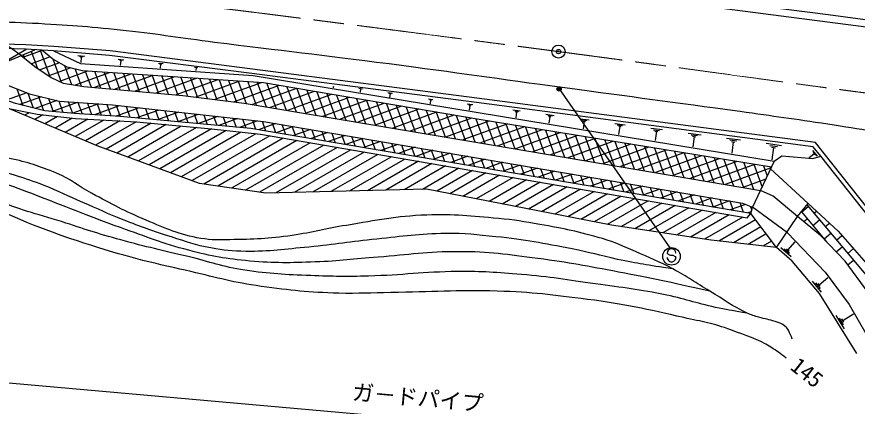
# Model space of a CAD drawing. Units: millimetres, scale not verified. Extents: x 40000 to 680000, y 20000 to 380000.
# Drawn here: x 404512 to 500338, y 259403 to 303802 of the extents above; entities that cross this region are included whole.
import ezdxf
from ezdxf.enums import TextEntityAlignment as Align

# ---------------------------------------------------------------- set-up
doc = ezdxf.new("R2010")
doc.units = ezdxf.units.MM
doc.header["$LTSCALE"] = 1000
doc.header["$PDMODE"] = 32
doc.header["$PDSIZE"] = 500
doc.linetypes.add('CHAIN', pattern=[18.5, 12, -1.5, 3.5, -1.5])
for name, color, linetype, lineweight in [('M-BGD', 7, 'Continuous', 25), ('M-BMK', 2, 'CHAIN', 13), ('M-BMK-SRVR', 3, 'Continuous', 25), ('M-STR-STRC', 7, 'Continuous', 25)]:
    doc.layers.add(name, color=color, linetype=linetype, lineweight=lineweight)
doc.styles.add('ＭＳ ゴシック', font='')
doc.styles.get('ＭＳ ゴシック').set_extended_font_data('MS Gothic')

msp = doc.modelspace()

# ---------------------------------------------------------------- linework, layer by layer
at = {"layer": 'M-BGD'}
for p, q in [((405001, 299396), (380422, 316520)), ((397672, 296303), (406557, 300052)), ((405648, 300106), (402833, 298481)), ((407415, 299970), (405260, 299186)), ((407175, 300016), (408277, 296989)), ((405236, 299495), (405386, 299084)), ((406159, 299884), (406872, 297926)), ((408318, 299235), (406168, 298452)), ((408610, 298997), (409581, 296331)), ((411482, 299397), (412267, 299333)), ((411672, 299302), (412064, 299270)), ((411763, 299216), (411959, 299200)), ((411861, 299208), (411810, 298580)), ((409391, 298561), (407145, 297743)), ((409945, 298253), (410736, 296080)), ((416060, 298977), (416728, 298892)), ((416218, 298889), (416553, 298846)), ((416293, 298811), (416461, 298790)), ((416377, 298801), (416309, 298266)), ((420652, 298529), (421198, 298460)), ((420781, 298457), (421054, 298422)), ((420843, 298394), (420979, 298376)), ((420911, 298385), (420855, 297948)), ((424766, 298067), (425144, 298019)), ((424955, 298043), (424907, 297666)), ((410684, 297967), (408178, 297055)), ((412580, 297593), (409379, 296428)), ((411159, 297843), (411864, 295905)), ((415055, 297430), (411164, 296014)), ((412307, 297611), (412972, 295784)), ((417530, 297267), (413359, 295748)), ((413398, 297539), (414073, 295683)), ((414488, 297467), (415175, 295581)), ((415578, 297395), (416276, 295479)), ((420006, 297103), (415691, 295533)), ((416669, 297323), (417377, 295377)), ((417759, 297251), (418478, 295276)), ((418849, 297180), (419579, 295174)), ((419940, 297108), (420681, 295072)), ((422481, 296940), (418023, 295318)), ((424956, 296777), (420355, 295102)), ((421030, 297036), (421782, 294970)), ((422120, 296964), (422883, 294869)), ((427432, 296614), (422687, 294887)), ((423211, 296892), (423990, 294750)), ((424301, 296820), (425105, 294613)), ((429907, 296450), (424920, 294635)), ((425391, 296748), (426219, 294476)), ((426482, 296676), (427333, 294339)), ((432382, 296287), (427106, 294367)), ((427572, 296604), (428447, 294202)), ((428662, 296533), (429561, 294065)), ((429753, 296461), (430679, 293917)), ((430843, 296389), (431812, 293726)), ((431934, 296317), (432946, 293536)), ((433040, 296201), (434079, 293345)), ((404530, 295587), (405216, 293699)), ((434423, 295966), (429292, 294098)), ((436416, 295627), (431389, 293797)), ((438409, 295288), (433389, 293461)), ((434174, 296008), (435213, 293154)), ((435309, 295815), (436347, 292963)), ((436443, 295622), (437480, 292773)), ((437577, 295429), (438614, 292582)), ((438712, 295237), (439747, 292391)), ((440531, 295846), (440656, 295830)), ((440593, 295838), (440577, 295713)), ((443506, 295660), (443932, 295605)), ((443719, 295633), (443664, 295207)), ((446820, 295179), (447362, 295109)), ((405646, 295142), (403304, 294290)), ((407321, 294688), (404850, 293788)), ((405774, 295091), (406383, 293417)), ((409070, 294260), (406605, 293363)), ((406952, 294777), (407551, 293134)), ((408120, 294492), (408661, 293007)), ((409288, 294207), (409762, 292905)), ((440402, 294949), (435388, 293125)), ((442395, 294611), (437388, 292788)), ((444388, 294272), (439387, 292452)), ((439846, 295044), (440881, 292200)), ((440980, 294851), (442015, 292010)), ((442115, 294658), (443148, 291819)), ((443249, 294465), (444282, 291628)), ((444384, 294272), (445415, 291437)), ((446948, 295107), (447219, 295072)), ((447009, 295044), (447145, 295026)), ((447077, 295035), (447021, 294601)), ((451449, 294439), (451959, 294373)), ((451570, 294372), (451825, 294339)), ((451627, 294313), (451754, 294296)), ((451691, 294304), (451638, 293897)), ((411392, 294041), (408573, 293015)), ((410386, 294115), (410863, 292804)), ((413826, 293863), (410906, 292800)), ((411480, 294035), (411956, 292726)), ((412573, 293954), (413046, 292655)), ((416195, 293661), (413372, 292633)), ((413666, 293874), (414136, 292583)), ((414760, 293794), (415226, 292512)), ((418445, 293415), (415851, 292471)), ((415859, 293698), (416316, 292441)), ((416967, 293577), (417417, 292340)), ((418075, 293456), (418518, 292239)), ((419183, 293335), (419619, 292139)), ((446381, 293933), (441387, 292115)), ((448374, 293594), (443386, 291779)), ((450367, 293255), (445385, 291442)), ((445518, 294080), (446549, 291247)), ((446652, 293887), (447683, 291056)), ((447787, 293694), (448816, 290865)), ((448921, 293501), (449950, 290674)), ((450055, 293308), (451084, 290483)), ((455846, 293872), (456510, 293787)), ((456004, 293784), (456336, 293742)), ((456078, 293707), (456244, 293686)), ((456161, 293697), (456093, 293166)), ((405913, 292871), (405403, 292576)), ((407468, 292614), (406560, 292089)), ((409141, 292425), (407716, 291602)), ((420694, 293170), (418213, 292267)), ((420292, 293214), (420720, 292038)), ((422944, 292925), (420550, 292053)), ((421400, 293093), (421820, 291937)), ((422508, 292972), (422921, 291837)), ((425193, 292679), (422887, 291840)), ((423616, 292851), (424022, 291736)), ((424724, 292730), (425123, 291635)), ((427443, 292434), (425224, 291626)), ((425832, 292609), (426224, 291535)), ((426941, 292489), (427324, 291434)), ((428049, 292368), (428425, 291334)), ((452360, 292917), (447385, 291106)), ((454353, 292578), (449384, 290769)), ((451190, 293116), (452217, 290293)), ((452324, 292923), (453351, 290102)), ((453458, 292730), (454484, 289911)), ((454593, 292537), (455618, 289720)), ((455727, 292344), (456752, 289530)), ((461088, 293184), (461922, 293074)), ((461285, 293073), (461702, 293018)), ((461379, 292976), (461587, 292948)), ((461483, 292962), (461395, 292295)), ((464836, 292690), (465790, 292564)), ((465062, 292563), (465539, 292500)), ((465169, 292452), (465407, 292420)), ((465288, 292436), (465187, 291672)), ((410813, 292236), (408872, 291115)), ((412608, 292117), (410029, 290628)), ((414442, 292021), (411185, 290141)), ((416275, 291925), (412341, 289654)), ((418109, 291829), (413498, 289167)), ((419831, 291668), (414710, 288712)), ((421549, 291506), (415933, 288263)), ((423266, 291343), (417156, 287815)), ((429692, 292188), (427561, 291413)), ((429157, 292247), (429526, 291233)), ((431942, 291943), (429898, 291199)), ((430265, 292126), (430627, 291132)), ((431373, 292005), (431744, 290988)), ((434012, 291632), (432083, 290930)), ((432482, 291884), (432878, 290795)), ((433613, 291700), (434013, 290602)), ((434747, 291507), (435147, 290409)), ((435881, 291314), (436281, 290215)), ((456346, 292239), (451384, 290433)), ((458354, 291906), (453383, 290097)), ((460373, 291577), (455382, 289760)), ((456861, 292151), (457885, 289339)), ((457994, 291964), (459019, 289148)), ((459125, 291780), (460153, 288955)), ((460256, 291596), (461287, 288763)), ((461388, 291411), (462422, 288570)), ((468703, 292180), (469781, 292038)), ((468958, 292036), (469498, 291965)), ((469079, 291911), (469348, 291875)), ((469214, 291893), (469100, 291030)), ((472692, 291654), (473899, 291495)), ((472977, 291493), (473581, 291414)), ((473112, 291353), (473414, 291313)), ((473263, 291333), (473136, 290367)), ((424984, 291180), (418378, 287366)), ((426702, 291017), (419601, 286917)), ((428388, 290836), (420824, 286469)), ((430075, 290655), (422047, 286020)), ((431761, 290473), (423270, 285571)), ((436005, 291293), (434075, 290591)), ((437997, 290954), (436067, 290252)), ((437016, 291121), (437416, 290022)), ((439990, 290615), (438059, 289913)), ((438150, 290928), (438550, 289829)), ((439285, 290735), (439685, 289636)), ((440419, 290542), (440819, 289443)), ((462392, 291247), (457382, 289424)), ((464412, 290918), (459380, 289087)), ((466431, 290589), (461374, 288748)), ((462519, 291227), (463556, 288378)), ((463650, 291042), (464690, 288185)), ((464782, 290858), (465825, 287992)), ((465913, 290673), (466959, 287800)), ((467044, 290489), (468093, 287607)), ((476807, 291111), (478146, 290935)), ((477124, 290933), (477794, 290845)), ((477274, 290777), (477609, 290733)), ((477441, 290755), (477300, 289683)), ((481052, 290551), (482528, 290357)), ((481402, 290355), (482140, 290258)), ((433347, 290235), (424493, 285123)), ((434889, 289970), (425827, 284738)), ((436430, 289705), (427418, 284502)), ((437972, 289441), (429009, 284266)), ((441982, 290276), (440051, 289574)), ((441554, 290349), (441954, 289250)), ((443974, 289937), (442044, 289235)), ((442688, 290156), (443088, 289057)), ((443823, 289963), (444223, 288864)), ((445967, 289598), (444036, 288896)), ((444957, 289770), (445357, 288671)), ((446091, 289577), (446492, 288478)), ((468450, 290260), (463367, 288410)), ((470469, 289930), (465361, 288071)), ((472489, 289601), (467355, 287733)), ((468176, 290304), (469227, 287415)), ((469307, 290120), (470362, 287222)), ((470438, 289936), (471496, 287029)), ((471569, 289751), (472630, 286837)), ((472701, 289567), (473764, 286644)), ((481567, 290183), (481936, 290134)), ((481751, 290159), (481596, 288978)), ((485432, 289974), (487049, 289761)), ((485815, 289759), (486623, 289652)), ((485996, 289570), (486400, 289517)), ((486198, 289544), (486027, 288250)), ((439513, 289176), (430600, 284030)), ((441055, 288911), (432192, 283794)), ((442596, 288646), (434055, 283715)), ((447959, 289259), (446028, 288556)), ((447226, 289384), (447626, 288284)), ((449951, 288920), (448020, 288217)), ((448360, 289191), (448761, 288091)), ((449495, 288998), (449895, 287898)), ((451942, 288581), (450012, 287878)), ((450629, 288805), (451029, 287705)), ((451764, 288611), (452164, 287512)), ((474508, 289272), (469348, 287394)), ((476527, 288943), (471342, 287055)), ((478547, 288614), (473336, 286717)), ((473832, 289382), (474899, 286452)), ((474963, 289198), (476033, 286259)), ((476095, 289013), (477167, 286066)), ((477226, 288829), (478302, 285874)), ((478357, 288644), (479436, 285681)), ((479489, 288460), (480570, 285489)), ((489951, 289378), (491713, 289146)), ((490368, 289144), (491249, 289027)), ((490565, 288938), (491005, 288880)), ((490785, 288909), (490599, 287500)), ((495254, 288564), (495766, 287929)), ((444138, 288382), (436144, 283767)), ((445679, 288117), (438233, 283818)), ((447221, 287852), (440322, 283869)), ((448762, 287588), (442411, 283921)), ((453933, 288241), (452004, 287539)), ((452898, 288418), (453298, 287319)), ((455924, 287901), (453997, 287200)), ((454033, 288224), (454433, 287126)), ((455168, 288030), (455567, 286933)), ((457914, 287562), (455989, 286861)), ((456302, 287837), (456702, 286740)), ((457437, 287643), (457836, 286547)), ((480566, 288284), (475330, 286378)), ((482585, 287955), (477323, 286040)), ((484605, 287626), (479317, 285701)), ((480620, 288276), (481704, 285296)), ((481751, 288091), (482839, 285103)), ((482883, 287907), (483973, 284911)), ((484014, 287722), (485107, 284718)), ((485145, 287538), (486242, 284526)), ((495383, 288144), (494875, 287735)), ((495319, 288354), (495575, 288037)), ((495319, 288223), (495447, 288065)), ((517195, 261391), (496178, 287896)), ((517595, 261708), (496578, 288213)), ((450304, 287323), (444500, 283972)), ((451845, 287058), (446589, 284023)), ((453387, 286793), (448678, 284075)), ((454928, 286529), (450767, 284126)), ((459905, 287222), (457981, 286522)), ((458572, 287450), (458971, 286353)), ((459706, 287256), (460105, 286160)), ((461896, 286883), (459973, 286183)), ((460841, 287063), (461240, 285967)), ((463887, 286543), (461965, 285844)), ((461976, 286869), (462374, 285774)), ((463110, 286676), (463509, 285581)), ((486624, 287297), (481311, 285363)), ((488643, 286967), (483304, 285024)), ((490521, 286587), (485298, 284686)), ((486276, 287353), (487376, 284333)), ((487408, 287169), (488510, 284140)), ((490881, 287352), (488407, 282100)), ((488539, 286984), (489485, 284387)), ((489670, 286800), (490085, 285661)), ((456470, 286264), (452390, 283909)), ((458011, 285999), (453886, 283618)), ((459553, 285735), (455382, 283326)), ((465877, 286203), (463957, 285505)), ((464245, 286482), (464643, 285388)), ((465379, 286288), (465777, 285195)), ((467868, 285864), (465949, 285166)), ((466514, 286095), (466912, 285002)), ((467649, 285901), (468046, 284809)), ((468783, 285708), (469181, 284616)), ((494757, 282507), (490465, 286468)), ((461094, 285470), (456877, 283035)), ((462636, 285205), (458373, 282744)), ((464177, 284940), (459869, 282453)), ((465719, 284676), (461364, 282162)), ((469859, 285524), (467942, 284826)), ((469918, 285514), (470315, 284422)), ((471850, 285185), (469934, 284487)), ((471053, 285321), (471450, 284229)), ((473840, 284845), (471926, 284148)), ((472187, 285127), (472584, 284036)), ((473322, 284933), (473719, 283843)), ((474456, 284740), (474853, 283650)), ((489916, 285302), (487292, 284347)), ((467260, 284411), (462860, 281870)), ((468802, 284146), (464356, 281579)), ((470343, 283881), (465851, 281288)), ((475831, 284505), (473918, 283809)), ((475591, 284546), (475988, 283457)), ((477822, 284166), (475910, 283470)), ((476726, 284353), (477122, 283264)), ((477860, 284159), (478256, 283071)), ((479813, 283826), (477902, 283131)), ((478995, 283966), (479391, 282878)), ((480130, 283772), (480525, 282685)), ((489311, 284018), (489286, 284009)), ((471885, 283617), (467347, 280997)), ((473426, 283352), (468843, 280706)), ((474968, 283087), (470338, 280415)), ((476509, 282823), (471834, 280123)), ((481803, 283487), (479895, 282792)), ((481264, 283579), (481660, 282491)), ((483794, 283147), (481887, 282453)), ((482399, 283385), (482794, 282298)), ((483533, 283191), (483929, 282105)), ((485785, 282807), (483879, 282114)), ((484668, 282998), (485063, 281912)), ((485803, 282804), (486198, 281719)), ((478051, 282558), (473393, 279869)), ((479592, 282293), (474982, 279632)), ((481134, 282028), (476572, 279395)), ((482675, 281764), (478161, 279158)), ((487621, 282412), (485871, 281775)), ((486937, 282611), (487332, 281526)), ((488150, 282202), (488311, 281761)), ((492401, 279177), (488407, 282100)), ((493996, 281535), (494762, 282177)), ((494623, 282343), (506438, 268262)), ((484217, 281499), (479751, 278921)), ((485758, 281234), (481340, 278684)), ((487300, 280970), (482930, 278447)), ((488259, 281579), (487863, 281436)), ((491123, 277481), (493549, 281042)), ((493975, 281559), (496856, 278126)), ((495405, 281411), (495687, 281649)), ((488747, 280650), (484561, 278234)), ((489351, 279845), (486230, 278043)), ((494256, 280448), (494639, 280769)), ((495281, 280003), (496047, 280645)), ((496690, 279879), (497169, 280281)), ((489955, 279039), (487898, 277851)), ((495811, 279142), (495924, 279237)), ((496567, 278471), (497333, 279113)), ((497976, 278347), (498596, 278868)), ((490559, 278233), (489567, 277660)), ((492424, 277181), (493248, 278145)), ((492820, 276425), (491616, 277455)), ((492622, 276803), (492020, 277318)), ((492575, 277052), (492273, 277310)), ((497934, 277007), (498619, 277581)), ((499261, 276815), (499917, 277365)), ((499271, 275518), (499904, 276049)), ((496003, 273243), (497004, 274083)), ((496277, 272407), (495228, 273659)), ((496140, 272825), (495615, 273451)), ((496134, 273087), (495871, 273400)), ((498877, 268226), (497938, 269734)), ((498793, 268697), (498324, 269451)), ((498826, 268979), (498592, 269356)), ((498709, 269168), (499916, 269918)), ((502750, 253234), (397284, 262606))]:
    msp.add_line(p, q, dxfattribs=at)
for points in [[(564784, 295987), (551234, 296623), (546991, 296979), (536958, 298092), (516960, 300607), (496962, 303198), (477008, 305826), (456962, 308474), (436982, 311134), (417002, 313612), (411980, 314073), (405883, 314460)], [(564755, 296341), (551269, 297158), (547009, 297625), (537026, 298749), (517054, 301316), (497033, 304029), (476997, 306615), (457041, 309178), (437050, 311666), (417059, 314145), (412022, 314607), (405917, 314995)], [(408749, 300433), (405526, 300624), (397719, 300834), (389191, 300776), (387059, 300726), (376946, 299941), (366922, 298668), (356882, 296498), (345433, 293335), (344789, 293129), (342275, 292233)], [(408708, 299925), (405504, 300115), (397713, 300323), (389198, 300266), (387084, 300216), (376998, 299434), (367008, 298164), (357004, 296002), (345579, 292846), (344953, 292646), (342446, 291753)], [(490553, 286656), (457216, 292091), (432625, 296271), (411957, 297634), (410261, 298078), (408618, 298990), (407373, 300004)], [(496578, 288213), (495578, 289453), (456979, 294543), (431387, 297842), (415143, 299910), (408749, 300433)], [(405001, 299396), (406566, 298130), (408444, 296878), (409800, 296226), (412148, 295860), (423442, 294817), (430446, 293956), (458852, 289176), (489305, 284005)], [(496178, 287896), (495309, 288974), (456913, 294037), (431323, 297336), (415090, 299403), (408708, 299925)], [(408708, 299925), (411786, 298481), (431470, 297107), (490881, 287352), (491751, 287943), (495263, 287630), (496178, 287896)], [(400733, 297595), (402862, 296251), (405940, 295025), (409357, 294190), (415409, 293747), (432624, 291869), (449794, 288947), (487255, 282557), (488407, 282100)], [(488201, 281378), (431205, 291080), (416296, 292442), (411105, 292781), (407714, 293095), (404375, 293903), (401558, 294920), (399341, 296016), (398422, 296619)], [(491123, 277481), (483674, 278336), (472319, 280029), (451217, 284137), (432912, 283687), (425348, 284809), (413689, 289087), (403594, 293338), (406828, 292686), (411211, 292191), (418175, 291825), (426704, 291017), (432286, 290417), (487807, 280882), (488201, 281378)], [(493549, 281042), (490755, 283369), (489305, 284005)], [(491123, 277481), (488201, 281378), (488407, 282100)], [(492401, 279177), (496679, 274690), (499418, 270986), (502339, 265900)], [(500279, 265404), (496027, 272238), (492923, 275942), (491123, 277481)]]:
    msp.add_lwpolyline(points, dxfattribs=at)
msp.add_lwpolyline([(494757, 282507), (498157, 279368), (501365, 275716), (503739, 272404), (505704, 269204), (507339, 268248), (504156, 268300), (501583, 272382), (498948, 275955), (496157, 278851), (493549, 281042)], close=True, dxfattribs=at)
for points, knots in [([(565968, 281870), (561590, 282283), (560492, 282387), (556983, 282724), (553077, 283100), (550877, 283209), (546984, 283698), (543050, 284193), (540869, 284629), (536950, 285228), (533058, 285824), (530877, 286155), (526986, 286759), (523086, 287364), (520903, 287710), (517005, 288324), (513101, 288939), (510913, 289277), (507012, 289906), (503096, 290537), (500912, 290952), (496991, 291550), (493083, 292145), (490889, 292446), (486975, 292993), (479172, 294082), (474792, 294632), (466986, 295693), (459160, 296756), (454783, 297398), (446953, 298425), (439181, 299444), (434813, 299900), (427038, 300890), (423115, 301389), (420930, 301769), (417000, 302203), (413105, 302633), (410914, 302812), (407001, 303020), (403093, 303228), (400898, 303260), (396985, 303263), (393092, 303266), (390909, 303223), (387021, 303037), (383109, 302850), (380916, 302718), (377022, 302307), (373080, 301891), (370879, 301576), (366971, 300916), (363066, 300256), (360889, 299813), (357024, 298951), (352736, 297995), (351325, 297601), (346121, 296186)], [0, 0, 0, 0, 1, 1, 1, 2, 2, 2, 3, 3, 3, 4, 4, 4, 5, 5, 5, 6, 6, 6, 7, 7, 7, 8, 8, 8, 9, 9, 9, 10, 10, 10, 11, 11, 11, 12, 12, 12, 13, 13, 13, 14, 14, 14, 15, 15, 15, 16, 16, 16, 17, 17, 17, 18, 18, 18, 19, 19, 19, 19]), ([(479310, 275048), (476277, 275518), (475448, 275636), (472997, 276144), (470969, 276564), (469868, 276959), (467833, 277344), (464457, 277981), (462565, 278384), (459147, 278726), (456922, 278949), (455670, 279129), (453434, 279091), (450348, 279039), (448628, 278772), (445557, 278465), (442525, 278162), (440845, 277824), (437810, 277552), (435002, 277302), (433429, 277021), (430611, 277057), (429055, 277076), (428178, 277174), (426646, 277448), (424845, 277770), (423877, 278147), (422133, 278700), (419968, 279387), (418772, 279829), (416656, 280656), (414828, 281371), (413839, 281857), (412039, 282639), (410315, 283387), (409382, 283885), (407631, 284569), (406364, 285063), (405632, 285280), (404344, 285717), (402725, 286265), (401756, 286409), (400188, 287090), (398725, 287726), (398040, 288349), (396710, 289229), (394436, 290736), (393526, 292134), (391111, 293403), (390210, 293876), (389588, 293891), (388694, 294377), (387566, 294988), (387182, 295391), (386105, 296396)], [0, 0, 0, 0, 1, 1, 1, 2, 2, 2, 3, 3, 3, 4, 4, 4, 5, 5, 5, 6, 6, 6, 7, 7, 7, 8, 8, 8, 9, 9, 9, 10, 10, 10, 11, 11, 11, 12, 12, 12, 13, 13, 13, 14, 14, 14, 15, 15, 15, 16, 16, 16, 17, 17, 17, 18, 18, 18, 18]), ([(492937, 267033), (492631, 267789), (492527, 268295), (491868, 268702), (491549, 268899), (491339, 268957), (490981, 269067), (490268, 269288), (489847, 269334), (489129, 269537), (488601, 269687), (488305, 269784), (487806, 270012), (486052, 270814), (485204, 271524), (483546, 272509), (481888, 273495), (481010, 274137), (479310, 275048), (477687, 275917), (476739, 276333), (475044, 277049), (473594, 277662), (472799, 278069), (471288, 278510), (468540, 279311), (466961, 279640), (464141, 280127), (462315, 280442), (461291, 280636), (459445, 280805), (456256, 281098), (454456, 281314), (451255, 281197), (447652, 281064), (445660, 280589), (442100, 280023), (439674, 279637), (438348, 279227), (435918, 278875), (433158, 278476), (431584, 278445), (428797, 278379), (427512, 278349), (426779, 278330), (425510, 278536), (422966, 278949), (421631, 279635), (419250, 280623), (416754, 281658), (415430, 282410), (413042, 283675), (411453, 284516), (410721, 285302), (409051, 285970), (407011, 286787), (405836, 287226), (403678, 287639), (402519, 287862), (401802, 287643), (400678, 288004), (398389, 288740), (397573, 290111), (395592, 291474), (393854, 292668), (392830, 293267), (391157, 294552), (389942, 295485), (389534, 295816), (388116, 297031)], [0, 0, 0, 0, 1, 1, 1, 2, 2, 2, 3, 3, 3, 4, 4, 4, 5, 5, 5, 6, 6, 6, 7, 7, 7, 8, 8, 8, 9, 9, 9, 10, 10, 10, 11, 11, 11, 12, 12, 12, 13, 13, 13, 14, 14, 14, 15, 15, 15, 16, 16, 16, 17, 17, 17, 18, 18, 18, 19, 19, 19, 20, 20, 20, 21, 21, 21, 22, 22, 22, 23, 23, 23, 23]), ([(483546, 272509), (478539, 273630), (477206, 273938), (473112, 274701), (469538, 275367), (467538, 275776), (463931, 276239), (460411, 276692), (458428, 277013), (454880, 277022), (451285, 277031), (449283, 276656), (445698, 276396), (442906, 276194), (441349, 275948), (438551, 275848), (435639, 275745), (433994, 275693), (431091, 275953), (428340, 276199), (426801, 276489), (424127, 277179), (421029, 277978), (419367, 278687), (416354, 279761), (412356, 281186), (410164, 282112), (406207, 283647), (403256, 284792), (401512, 285230), (398669, 286621), (395431, 288204), (393935, 289656), (390869, 291551), (388408, 293072), (387620, 293550), (384541, 295399)], [0, 0, 0, 0, 1, 1, 1, 2, 2, 2, 3, 3, 3, 4, 4, 4, 5, 5, 5, 6, 6, 6, 7, 7, 7, 8, 8, 8, 9, 9, 9, 10, 10, 10, 11, 11, 11, 12, 12, 12, 12]), ([(487806, 270012), (486269, 270253), (485846, 270337), (484598, 270586), (482239, 271055), (480977, 271577), (478624, 272073), (475476, 272736), (473672, 272897), (470486, 273351), (467202, 273819), (465367, 274148), (462061, 274420), (459225, 274653), (457629, 274790), (454784, 274759), (450805, 274716), (448588, 274341), (444611, 274238), (442044, 274171), (440603, 274189), (438038, 274290), (435085, 274405), (433420, 274472), (430499, 274916), (427941, 275304), (426571, 275844), (424056, 276455), (421048, 277185), (419347, 277538), (416362, 278359), (413699, 279091), (412233, 279593), (409606, 280446), (406606, 281420), (404819, 281714), (401963, 283054), (398963, 284462), (397519, 285699), (394712, 287462), (392166, 289062), (390742, 289962), (388243, 291636), (386561, 292762), (386020, 293129), (383964, 294560)], [0, 0, 0, 0, 1, 1, 1, 2, 2, 2, 3, 3, 3, 4, 4, 4, 5, 5, 5, 6, 6, 6, 7, 7, 7, 8, 8, 8, 9, 9, 9, 10, 10, 10, 11, 11, 11, 12, 12, 12, 13, 13, 13, 14, 14, 14, 15, 15, 15, 15]), ([(492253, 264888), (491490, 265501), (491211, 265669), (490506, 266114), (488861, 267151), (487759, 267408), (485941, 268096), (483912, 268864), (482684, 269027), (480568, 269505), (476309, 270465), (473916, 271022), (469586, 271579), (465583, 272093), (463330, 272403), (459296, 272518), (454560, 272652), (451905, 272423), (447167, 272361), (444844, 272331), (443542, 272220), (441220, 272283), (437754, 272377), (435811, 272587), (432377, 273065), (429207, 273507), (427475, 274025), (424356, 274748), (420872, 275556), (418899, 275943), (415475, 276978), (410607, 278450), (407890, 279367), (403228, 281399), (399743, 282919), (397935, 284086), (394660, 286016), (391179, 288067), (389615, 289815), (386169, 291924), (385064, 292601), (384694, 292842), (383315, 293617)], [0, 0, 0, 0, 1, 1, 1, 2, 2, 2, 3, 3, 3, 4, 4, 4, 5, 5, 5, 6, 6, 6, 7, 7, 7, 8, 8, 8, 9, 9, 9, 10, 10, 10, 11, 11, 11, 12, 12, 12, 13, 13, 13, 14, 14, 14, 14])]:
    msp.add_open_spline(points, degree=3, knots=knots, dxfattribs=at)
at = {"layer": 'M-BMK'}
msp.add_open_spline([(565416, 288456), (562951, 288488), (562299, 288508), (560302, 288582), (557089, 288701), (555290, 288825), (552086, 289091), (546175, 289582), (542878, 290006), (536983, 290656), (533084, 291086), (530904, 291366), (527010, 291847), (523090, 292331), (520900, 292646), (516981, 293138), (513090, 293627), (510907, 293873), (507017, 294373), (491094, 296419), (482198, 297740), (466282, 299836), (454834, 301343), (448419, 302171), (436965, 303629), (433060, 304127), (430873, 304404), (426966, 304877), (423077, 305348), (420901, 305645), (417002, 306025), (413093, 306405), (410900, 306605), (406979, 306823), (403086, 307038), (400901, 307099), (397002, 307136), (393091, 307172), (390898, 307170), (386990, 307009), (383085, 306849), (380902, 306652), (377008, 306314), (373143, 305978), (370967, 305850), (367127, 305290), (363131, 304707), (360907, 304264), (356967, 303379), (353054, 302501), (350879, 301921), (347029, 300797), (343070, 299642), (340865, 298941), (336987, 297537), (333032, 296105), (330836, 295237), (326997, 293520), (323012, 291737), (320834, 290612), (316985, 288555), (313010, 286431), (310822, 285162), (306989, 282793), (302980, 280314), (300864, 278721), (297013, 276002), (289689, 270830), (285648, 267848), (278396, 262575), (276923, 261503), (276460, 261169), (274626, 259829)], degree=3, knots=[0, 0, 0, 0, 1, 1, 1, 2, 2, 2, 3, 3, 3, 4, 4, 4, 5, 5, 5, 6, 6, 6, 7, 7, 7, 8, 8, 8, 9, 9, 9, 10, 10, 10, 11, 11, 11, 12, 12, 12, 13, 13, 13, 14, 14, 14, 15, 15, 15, 16, 16, 16, 17, 17, 17, 18, 18, 18, 19, 19, 19, 20, 20, 20, 21, 21, 21, 22, 22, 22, 23, 23, 23, 24, 24, 24, 24], dxfattribs=at)
at = {"layer": 'M-BMK-SRVR'}
msp.add_circle((466282, 299836), 750, dxfattribs=at)
msp.add_point((466282, 299836), dxfattribs=at)
at = {"layer": 'M-STR-STRC'}
for p, q in [((466340, 295577), (478976, 277465)), ((478669, 276862), (478775, 276726)), ((478775, 276726), (479020, 276614)), ((479020, 276614), (479321, 276611)), ((479321, 276611), (479566, 276472)), ((479566, 276472), (479665, 276354))]:
    msp.add_line(p, q, dxfattribs=at)
for centre, radius in [((466340, 295577), 150), ((466340, 295577), 120), ((466340, 295577), 90), ((466340, 295577), 60), ((466340, 295577), 30), ((479166, 276483), 1000)]:
    msp.add_circle(centre, radius, dxfattribs=at)
for centre, start, end in [((479169, 276858), 359.55488, 179.55488), ((479165, 276358), 179.55488, 359.55488)]:
    msp.add_arc(centre, 500, start, end, dxfattribs=at)
msp.add_point((466340, 295577), dxfattribs=at)

# ---------------------------------------------------------------- texts
at = {"layer": 'M-BGD', "style": 'ＭＳ ゴシック'}
msp.add_text('145', height=1833, rotation=321.749, dxfattribs=at).set_placement((494625, 263240), align=Align.MIDDLE_CENTER)
msp.add_text('ガ－ドパイプ', height=1833, rotation=354.922, dxfattribs=at).set_placement((450105, 258916), align=Align.BOTTOM_CENTER)

doc.saveas('drawing.dxf')
